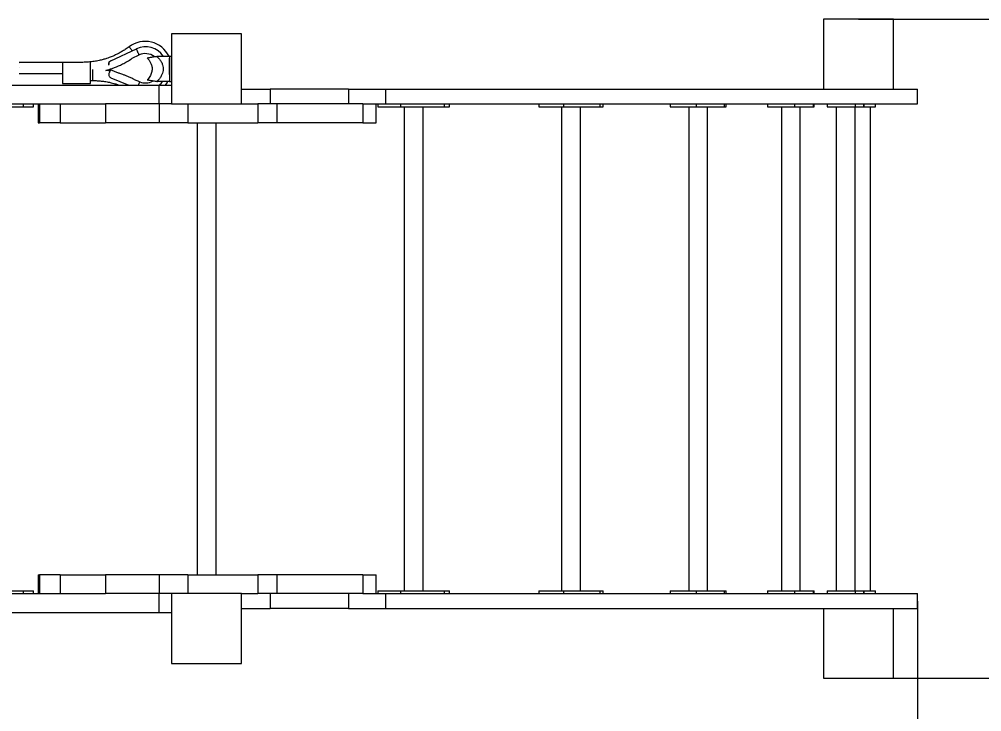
# Model space of a CAD drawing. Header units: millimetres. Extents: x -3404 to 5772, y -2831 to 1948.
# Drawn here: x 345 to 1721, y -542 to 448 of the extents above; entities that cross this region are included whole.
import ezdxf

# ---------------------------------------------------------------- set-up
doc = ezdxf.new("R2010")
doc.units = ezdxf.units.MM
doc.layers.add('DIKOM_РАЗМЕР_ОБЪЕКТА', color=7, linetype='Continuous')
doc.styles.add('style1', font='arial.ttf', dxfattribs={"width": 0.8})
doc.dimstyles.new('1-50', dxfattribs={"dimtxt": 300, "dimasz": 200, "dimexe": 100, "dimexo": 0, "dimgap": 100, "dimtad": 1, "dimtxsty": 'style1', "dimcen": 200, "dimclrd": 7, "dimclre": 7, "dimclrt": 7, "dimadec": 1, "dimazin": 2, "dimtfac": 1, "dimtmove": 0, "dimatfit": 2, "dimfxl": 0, "dimlwd": 25, "dimlwe": 18, "dimarcsym": 0})

# ---------------------------------------------------------------- blocks, each defined once
blk = doc.blocks.new('*D8')
at = {"layer": 'Defpoints', "color": 0, "transparency": 16777216}
for p in [(1544.9, 447.6), (2536.1, 447.6), (1544.9, -494.4)]:
    blk.add_point(p, dxfattribs=at)
at = {"layer": 'DIKOM_РАЗМЕР_ОБЪЕКТА', "color": 7, "lineweight": 18, "transparency": 16777216}
for p, q in [((1544.9, 447.6), (2636.1, 447.6)), ((1544.9, -494.4), (2636.1, -494.4))]:
    blk.add_line(p, q, dxfattribs=at)
at = {"layer": 'DIKOM_РАЗМЕР_ОБЪЕКТА', "color": 7, "lineweight": 25, "transparency": 16777216}
blk.add_line((2536.1, -294.4), (2536.1, 247.6), dxfattribs=at)
at = {"layer": 'DIKOM_РАЗМЕР_ОБЪЕКТА', "color": 7, "transparency": 16777216}
for points in [[(2502.8, 247.6), (2569.4, 247.6), (2536.1, 447.6)], [(2502.8, -294.4), (2569.4, -294.4), (2536.1, -494.4)]]:
    blk.add_solid(points, dxfattribs=at)
at = {"layer": 'DIKOM_РАЗМЕР_ОБЪЕКТА', "color": 7, "transparency": 16777216, "insert": (2282.9, -11.6), "char_height": 300, "attachment_point": 5, "rotation": 90, "style": 'style1'}
blk.add_mtext('940', dxfattribs=at)
blk = doc.blocks.new('*D10')
at = {"layer": 'Defpoints', "color": 0, "transparency": 16777216}
for p in [(-1904.3, -383.9), (1629.5, -383.9), (1629.5, -1182.5)]:
    blk.add_point(p, dxfattribs=at)
at = {"layer": 'DIKOM_РАЗМЕР_ОБЪЕКТА', "color": 7, "lineweight": 18, "transparency": 16777216}
for p, q in [((-1904.3, -383.9), (-1904.3, -1282.5)), ((1629.5, -383.9), (1629.5, -1282.5))]:
    blk.add_line(p, q, dxfattribs=at)
at = {"layer": 'DIKOM_РАЗМЕР_ОБЪЕКТА', "color": 7, "lineweight": 25, "transparency": 16777216}
blk.add_line((-1704.3, -1182.5), (1429.5, -1182.5), dxfattribs=at)
at = {"layer": 'DIKOM_РАЗМЕР_ОБЪЕКТА', "color": 7, "transparency": 16777216}
for points in [[(-1704.3, -1149.2), (-1704.3, -1215.8), (-1904.3, -1182.5)], [(1429.5, -1149.2), (1429.5, -1215.8), (1629.5, -1182.5)]]:
    blk.add_solid(points, dxfattribs=at)
at = {"layer": 'DIKOM_РАЗМЕР_ОБЪЕКТА', "color": 7, "transparency": 16777216, "insert": (-70.4, -929.2), "char_height": 300, "attachment_point": 5, "style": 'style1'}
blk.add_mtext('3500', dxfattribs=at)

msp = doc.modelspace()

# ---------------------------------------------------------------- linework, layer by layer
at = {"color": 7, "linetype": 'Continuous', "lineweight": 15}
for p, q in [((1494.898, 447.633), (1494.898, 347.633)), ((1594.898, 447.633), (1494.898, 447.633)), ((1594.898, 347.633), (1594.898, 447.633)), ((562.64, 426.633), (562.64, 326.633)), ((662.64, 426.633), (562.64, 426.633)), ((662.64, 326.633), (662.64, 426.633)), ((475.441, 388.391), (512.119, 405.567)), ((475.445, 388.372), (512.123, 405.548)), ((512.119, 405.567), (512.123, 405.548)), ((406.424, 386.016), (344.651, 386.016)), ((435.541, 386.05), (406.424, 386.05)), ((406.424, 386.05), (406.424, 356.05)), ((446.424, 356.05), (446.424, 385.998)), ((475.445, 388.372), (475.441, 388.391)), ((506.316, 391.999), (516.116, 396.588)), ((551.651, 394.633), (542.512, 394.633)), ((562.64, 394.633), (559.651, 394.633)), ((344.651, 384.395), (344.651, 384.189)), ((344.651, 379.322), (344.651, 379.211)), ((472.66, 382.881), (472.664, 382.86)), ((486.504, 370.659), (475.061, 375.344)), ((344.651, 370.016), (406.424, 370.016)), ((446.424, 360.016), (449.875, 360.016)), ((472.825, 367.702), (472.829, 367.682)), ((473.141, 370.703), (473.137, 370.726)), ((475.834, 364.05), (501.277, 353.633)), ((517.062, 358.148), (509.544, 361.226)), ((551.651, 358.633), (542.512, 358.633)), ((559.651, 358.633), (562.64, 358.633)), ((-819.203, 353.633), (544.483, 353.633)), ((406.424, 356.05), (446.424, 356.05)), ((544.483, 353.633), (544.483, 326.633)), ((544.483, 353.633), (562.64, 353.633)), ((662.64, 347.633), (703.632, 347.633)), ((703.632, 347.633), (703.632, 326.633)), ((815.73, 347.633), (703.632, 347.633)), ((815.73, 347.633), (815.73, 326.633)), ((815.73, 347.633), (868.38, 347.633)), ((868.38, 347.633), (868.38, 326.633)), ((868.38, 347.633), (1629.532, 347.633)), ((1629.532, 326.633), (1629.532, 347.633)), ((-819.203, 326.633), (468.017, 326.633)), ((272.861, 322.633), (350.152, 322.633)), ((350.152, 326.633), (350.152, 322.633)), ((350.152, 322.633), (364.991, 322.633)), ((364.991, 322.633), (364.991, 326.633)), ((371.734, 326.633), (371.734, 299.633)), ((373.825, 326.633), (373.825, 299.633)), ((403.164, 326.633), (403.164, 299.633)), ((461.471, 326.633), (468.017, 326.633)), ((468.017, 326.633), (468.017, 299.633)), ((544.702, 326.633), (468.017, 326.633)), ((544.702, 326.633), (544.702, 299.633)), ((562.64, 326.633), (544.702, 326.633)), ((562.64, 326.633), (662.64, 326.633)), ((585.875, 326.633), (585.875, 299.633)), ((662.64, 326.633), (685.86, 326.633)), ((685.86, 326.633), (685.86, 299.633)), ((713.217, 326.633), (685.86, 326.633)), ((713.217, 326.633), (713.217, 299.633)), ((836.264, 326.633), (713.217, 326.633)), ((836.264, 326.633), (836.264, 299.633)), ((836.264, 326.633), (846.002, 326.633)), ((846.002, 326.633), (868.38, 326.633)), ((855.261, 299.633), (855.261, 326.633)), ((857.437, 326.633), (857.437, 322.633)), ((857.437, 322.633), (889.952, 322.633)), ((868.38, 326.633), (1629.532, 326.633)), ((889.952, 326.633), (889.952, 322.633)), ((889.952, 322.633), (952.354, 322.633)), ((895.138, 322.633), (895.138, -369.367)), ((922.138, -369.367), (922.138, 322.633)), ((952.354, 326.633), (952.354, 322.633)), ((952.354, 322.633), (959.839, 322.633)), ((959.839, 322.633), (959.839, 326.633)), ((1087.771, 326.633), (1087.771, 322.633)), ((1087.771, 322.633), (1122.94, 322.633)), ((1120.342, 322.633), (1120.342, -369.367)), ((1122.94, 326.633), (1122.94, 322.633)), ((1122.94, 322.633), (1175.081, 322.633)), ((1147.342, -369.367), (1147.342, 322.633)), ((1175.081, 326.633), (1175.081, 322.633)), ((1175.081, 322.633), (1179.912, 322.633)), ((1179.912, 322.633), (1179.912, 326.633)), ((1275.7, 326.633), (1275.7, 322.633)), ((1275.7, 322.633), (1313.006, 322.633)), ((1302.252, 322.633), (1302.252, -369.367)), ((1313.006, 326.633), (1313.006, 322.633)), ((1313.006, 322.633), (1353.11, 322.633)), ((1329.252, -369.367), (1329.252, 322.633)), ((1353.11, 326.633), (1353.11, 322.633)), ((1353.11, 322.633), (1355.804, 322.633)), ((1355.804, 322.633), (1355.804, 326.633)), ((1414.824, 326.633), (1414.824, 322.633)), ((1414.824, 322.633), (1453.677, 322.633)), ((1434.675, 322.633), (1434.675, -369.367)), ((1453.677, 326.633), (1453.677, 322.633)), ((1453.677, 322.633), (1480.379, 322.633)), ((1461.675, -369.367), (1461.675, 322.633)), ((1480.379, 326.633), (1480.379, 322.633)), ((1480.379, 322.633), (1481.526, 322.633)), ((1481.526, 322.633), (1481.526, 326.633)), ((1500.406, 326.633), (1500.406, 322.633)), ((1500.406, 322.633), (1540.164, 322.633)), ((1513.101, 322.633), (1513.101, -369.367)), ((1540.101, -369.367), (1540.101, 322.633)), ((1540.164, 326.633), (1540.164, 322.633)), ((1540.164, 322.633), (1552.554, 322.633)), ((1552.554, 326.633), (1552.554, 322.633)), ((1552.554, 322.633), (1552.796, 322.633)), ((1552.796, 322.633), (1552.796, 326.633)), ((1552.796, 322.633), (1569.53, 322.633)), ((1562.133, -369.367), (1562.133, 322.633)), ((1569.53, 322.633), (1569.53, 326.633)), ((371.734, 299.633), (373.825, 299.633)), ((403.164, 299.633), (373.825, 299.633)), ((403.164, 299.633), (468.017, 299.633)), ((544.702, 299.633), (468.017, 299.633)), ((585.875, 299.633), (544.702, 299.633)), ((585.875, 299.633), (685.86, 299.633)), ((599.14, 299.633), (599.14, -346.367)), ((626.14, -346.367), (626.14, 299.633)), ((713.217, 299.633), (685.86, 299.633)), ((836.264, 299.633), (713.217, 299.633)), ((836.264, 299.633), (855.261, 299.633)), ((371.734, -346.367), (371.734, -373.367)), ((371.734, -346.367), (373.825, -346.367)), ((373.825, -346.367), (373.825, -373.367)), ((403.164, -346.367), (373.825, -346.367)), ((403.164, -346.367), (403.164, -373.367)), ((403.164, -346.367), (468.017, -346.367)), ((468.017, -346.367), (468.017, -373.367)), ((544.702, -346.367), (468.017, -346.367)), ((544.702, -346.367), (544.702, -373.367)), ((585.875, -346.367), (544.702, -346.367)), ((585.875, -346.367), (585.875, -373.367)), ((585.875, -346.367), (685.86, -346.367)), ((685.86, -346.367), (685.86, -373.367)), ((713.217, -346.367), (685.86, -346.367)), ((713.217, -346.367), (713.217, -373.367)), ((836.264, -346.367), (713.217, -346.367)), ((836.264, -346.367), (836.264, -373.367)), ((836.264, -346.367), (855.261, -346.367)), ((855.261, -373.367), (855.261, -346.367)), ((272.861, -369.367), (350.152, -369.367)), ((350.152, -369.367), (350.152, -373.367)), ((350.152, -369.367), (364.991, -369.367)), ((364.991, -373.367), (364.991, -369.367)), ((857.437, -369.367), (857.437, -373.367)), ((857.437, -369.367), (889.952, -369.367)), ((889.952, -369.367), (889.952, -373.367)), ((889.952, -369.367), (952.354, -369.367)), ((952.354, -369.367), (952.354, -373.367)), ((952.354, -369.367), (959.839, -369.367)), ((959.839, -373.367), (959.839, -369.367)), ((1087.771, -369.367), (1087.771, -373.367)), ((1087.771, -369.367), (1122.94, -369.367)), ((1122.94, -369.367), (1122.94, -373.367)), ((1122.94, -369.367), (1175.081, -369.367)), ((1175.081, -369.367), (1175.081, -373.367)), ((1175.081, -369.367), (1179.912, -369.367)), ((1179.912, -373.367), (1179.912, -369.367)), ((1275.7, -369.367), (1275.7, -373.367)), ((1275.7, -369.367), (1313.006, -369.367)), ((1313.006, -369.367), (1313.006, -373.367)), ((1313.006, -369.367), (1353.11, -369.367)), ((1353.11, -369.367), (1353.11, -373.367)), ((1353.11, -369.367), (1355.804, -369.367)), ((1355.804, -373.367), (1355.804, -369.367)), ((1414.824, -369.367), (1414.824, -373.367)), ((1414.824, -369.367), (1453.677, -369.367)), ((1453.677, -369.367), (1453.677, -373.367)), ((1453.677, -369.367), (1480.379, -369.367)), ((1480.379, -369.367), (1480.379, -373.367)), ((1480.379, -369.367), (1481.526, -369.367)), ((1481.526, -373.367), (1481.526, -369.367)), ((1500.406, -369.367), (1500.406, -373.367)), ((1500.406, -369.367), (1540.164, -369.367)), ((1540.164, -369.367), (1540.164, -373.367)), ((1540.164, -369.367), (1552.554, -369.367)), ((1552.554, -369.367), (1552.554, -373.367)), ((1552.554, -369.367), (1552.796, -369.367)), ((1552.796, -373.367), (1552.796, -369.367)), ((1552.796, -369.367), (1569.53, -369.367)), ((1569.53, -373.367), (1569.53, -369.367)), ((-819.203, -373.367), (468.017, -373.367)), ((461.471, -373.367), (468.017, -373.367)), ((544.702, -373.367), (468.017, -373.367)), ((544.483, -373.367), (544.483, -400.367)), ((562.64, -373.367), (544.702, -373.367)), ((662.64, -373.367), (562.64, -373.367)), ((562.64, -373.367), (562.64, -473.367)), ((662.64, -373.367), (685.86, -373.367)), ((662.64, -473.367), (662.64, -373.367)), ((713.217, -373.367), (685.86, -373.367)), ((703.632, -373.367), (703.632, -394.367)), ((836.264, -373.367), (713.217, -373.367)), ((815.73, -373.367), (815.73, -394.367)), ((836.264, -373.367), (846.002, -373.367)), ((846.002, -373.367), (868.38, -373.367)), ((868.38, -373.367), (868.38, -394.367)), ((868.38, -373.367), (1629.532, -373.367)), ((1629.532, -394.367), (1629.532, -373.367)), ((662.64, -394.367), (703.632, -394.367)), ((815.73, -394.367), (703.632, -394.367)), ((815.73, -394.367), (868.38, -394.367)), ((868.38, -394.367), (1629.532, -394.367)), ((1494.898, -394.367), (1494.898, -494.367)), ((1594.898, -494.367), (1594.898, -394.367)), ((-819.203, -400.367), (544.483, -400.367)), ((544.483, -400.367), (562.64, -400.367)), ((562.64, -473.367), (662.64, -473.367)), ((1494.898, -494.367), (1594.898, -494.367))]:
    msp.add_line(p, q, dxfattribs=at)
at = {"color": 8, "linetype": 'Continuous', "lineweight": 15}
for p, q in [((486.491, 370.663), (475.062, 375.342)), ((517.063, 358.146), (509.555, 361.22))]:
    msp.add_line(p, q, dxfattribs=at)
at = {"color": 7, "linetype": 'Continuous', "lineweight": 15, "flags": 128}
for points in [[(516.116, 396.59), (516.046, 396.728), (515.824, 397.213), (515.458, 398.026), (514.963, 399.135), (514.357, 400.497), (513.663, 402.062), (512.909, 403.767), (512.123, 405.548)], [(553.854, 353.633), (556.066, 356.552), (557.344, 358.551)]]:
    msp.add_lwpolyline(points, dxfattribs=at)
at = {"color": 7, "linetype": 'Continuous', "lineweight": 15}
for centre, radius, start, end in [((524.708, 378.016), 38, 26.056582, 126.872506), ((525.059, 377.398), 30.999, 33.777976, 114.672724), ((525.063, 377.379), 30.999, 33.819588, 114.672702), ((525.024, 377.57), 21.003, 52.819295, 115.094552), ((542.512, 364.633), 30, 90, 92.098847), ((525.021, 377.583), 21.003, 247.735182, 299.461269), ((542.512, 388.633), 30, 267.937836, 270), ((525.067, 377.387), 30.991, 309.961035, 322.760613)]:
    msp.add_arc(centre, radius, start, end, dxfattribs=at)
at = {"color": 8, "linetype": 'Continuous', "lineweight": 15}
msp.add_arc((419.522, 395.854), 104.576, 336.188073, 338.864065, dxfattribs=at)
at = {"color": 7, "linetype": 'Continuous', "lineweight": 15}
for points, knots in [([(501.909, 408.416), (500.076, 407.091), (496.607, 404.582), (491.448, 401.4), (486.782, 398.816), (482.653, 396.768), (479.113, 395.175), (476.085, 393.926), (472.961, 392.732), (469.192, 391.424), (464.321, 389.954), (458.417, 388.487), (451.459, 387.198), (443.717, 386.245), (438.284, 386.116), (435.541, 386.05)], [0, 0, 0, 0, 0.09521716, 0.18025622, 0.25511628, 0.31979669, 0.37429613, 0.41861493, 0.45770579, 0.51516758, 0.5865799, 0.67194126, 0.77125003, 0.88450423, 1, 1, 1, 1]), ([(468.623, 374.594), (469.566, 374.859), (471.773, 375.478), (475.474, 376.657), (479.976, 378.25), (485.183, 380.339), (491.051, 383.009), (497.487, 386.406), (502.684, 389.429), (505.604, 391.495), (506.316, 391.999)], [0, 0, 0, 0, 0.0704289, 0.16489066, 0.27935863, 0.41383094, 0.56830543, 0.7427804, 0.93725443, 1, 1, 1, 1]), ([(475.441, 388.391), (474.957, 388.104), (473.989, 387.529), (473, 386.124), (472.606, 384.801), (472.523, 383.688), (472.648, 383.172), (472.715, 382.891)], [0, 0, 0, 0, 0.24724209, 0.49456788, 0.73855919, 0.85788617, 1, 1, 1, 1]), ([(472.985, 381.853), (472.82, 382.323), (472.61, 382.919), (472.537, 384.091), (472.687, 385.286), (473.39, 386.742), (474.376, 387.79), (475.149, 388.211), (475.445, 388.372)], [0, 0, 0, 0, 0.21081054, 0.26695377, 0.46739795, 0.66767935, 0.87227968, 1, 1, 1, 1]), ([(527.584, 392.425), (527.841, 392.155), (529.088, 390.846), (531.021, 388.183), (533.181, 384.334), (534.326, 380.737), (534.713, 377.679), (534.694, 375.248), (534.317, 372.708), (533.536, 370.063), (532.309, 367.311), (530.569, 364.473), (528.956, 362.286), (527.847, 361.121), (527.588, 360.849)], [0, 0, 0, 0, 0.03155036, 0.15322428, 0.27747505, 0.40428902, 0.46977746, 0.53772992, 0.60941955, 0.68641947, 0.77054752, 0.86376445, 0.9681166, 1, 1, 1, 1]), ([(527.634, 392.472), (527.643, 392.474), (527.688, 392.482), (528.15, 392.563), (529.065, 392.724), (530.489, 392.975), (532.245, 393.285), (534.18, 393.626), (535.832, 393.917), (536.921, 394.11), (537.303, 394.177)], [0, 0, 0, 0, 0.03585067, 0.18488173, 0.33734292, 0.50263715, 0.67377186, 0.80013354, 0.92992493, 1, 1, 1, 1]), ([(537.303, 394.177), (537.959, 394.282), (539.293, 394.495), (540.699, 394.573), (541.413, 394.612)], [0, 0, 0, 0, 0.49167406, 1, 1, 1, 1]), ([(541.413, 394.633), (542.678, 393.324), (545.075, 390.845), (547.871, 386.77), (549.765, 382.687), (550.704, 378.563), (550.672, 374.452), (549.691, 370.384), (547.797, 366.377), (545.032, 362.376), (542.675, 359.938), (541.432, 358.652)], [0, 0, 0, 0, 0.13141216, 0.24895212, 0.35552893, 0.45501381, 0.55213408, 0.65012516, 0.75516041, 0.87087363, 1, 1, 1, 1]), ([(559.651, 394.633), (559.645, 394.633), (559.615, 394.633), (559.086, 394.633), (557.57, 394.633), (555.382, 394.633), (553.281, 394.633), (552.018, 394.633), (551.651, 394.633)], [0, 0, 0, 0, 0.05412663, 0.26833088, 0.48252787, 0.69728007, 0.91198184, 1, 1, 1, 1]), ([(559.651, 394.633), (559.65, 393.435), (559.649, 391.169), (559.649, 387.779), (559.65, 384.246), (559.65, 380.727), (559.651, 378.222), (559.651, 377.125)], [0, 0, 0, 0, 0.22025211, 0.4165181, 0.59200108, 0.82119307, 1, 1, 1, 1]), ([(559.65, 368.655), (559.65, 368.655), (559.65, 368.655), (559.65, 368.667), (559.65, 368.694), (559.65, 368.807), (559.65, 369.112), (559.65, 369.987), (559.65, 371.692), (559.651, 374.445), (559.651, 378.156), (559.651, 382.817), (559.651, 387.49), (559.651, 390.584), (559.651, 391.826)], [0, 0, 0, 0, 0.00043653, 0.00214861, 0.00425567, 0.00685833, 0.02291306, 0.04865148, 0.12951263, 0.2491977, 0.40731421, 0.60418516, 0.84104596, 1, 1, 1, 1]), ([(559.651, 394.633), (559.651, 394.592), (559.651, 394.389), (559.65, 393.467), (559.651, 391.702), (559.651, 388.944), (559.651, 386.117), (559.651, 382.993), (559.651, 379.718), (559.651, 376.325), (559.651, 372.971), (559.651, 369.692), (559.651, 366.636), (559.651, 363.848), (559.651, 360.949), (559.651, 359.504), (559.651, 358.633)], [0, 0, 0, 0, 0.00618811, 0.0309493, 0.13057444, 0.20483679, 0.28125337, 0.35551636, 0.43193252, 0.50619556, 0.58261085, 0.65687442, 0.73329084, 0.80755367, 0.88396947, 1, 1, 1, 1]), ([(474.274, 373.64), (473.588, 373.783), (471.717, 374.175), (469.822, 374.431), (468.623, 374.594)], [0, 0, 0, 0, 0.36676602, 1, 1, 1, 1]), ([(474.662, 374.426), (474.626, 374.314), (474.552, 374.089), (473.981, 372.707), (473.404, 371.354), (473.137, 370.726)], [0, 0, 0, 0, 0.3490609, 0.69812096, 1, 1, 1, 1]), ([(475.062, 375.342), (475.022, 375.217), (474.94, 374.968), (474.262, 373.329), (473.523, 371.596), (473.141, 370.703)], [0, 0, 0, 0, 0.32643127, 0.65286984, 1, 1, 1, 1]), ([(474.25, 373.645), (474.456, 374.095), (474.938, 375.15), (475.017, 375.272), (475.062, 375.342)], [0, 0, 0, 0, 0.42631386, 1, 1, 1, 1]), ([(474.274, 373.64), (474.357, 373.821), (474.616, 374.381), (474.643, 374.408), (474.662, 374.426)], [0, 0, 0, 0, 0.32372563, 1, 1, 1, 1]), ([(449.875, 360.016), (451.998, 359.982), (455.976, 359.917), (461.524, 359.446), (466.25, 358.842), (470.158, 358.184), (473.351, 357.541), (476.566, 356.809), (480.426, 355.793), (484.082, 354.724), (486.373, 353.875), (487.025, 353.633)], [0, 0, 0, 0, 0.16807719, 0.31499643, 0.44075814, 0.54535727, 0.62879611, 0.69866161, 0.80647807, 0.94494569, 1, 1, 1, 1]), ([(473.137, 370.726), (472.982, 370.263), (472.759, 369.595), (472.689, 368.534), (472.813, 368.002), (472.881, 367.712)], [0, 0, 0, 0, 0.50550407, 0.72960703, 1, 1, 1, 1]), ([(473.141, 370.703), (472.978, 370.223), (472.749, 369.548), (472.704, 368.275), (472.927, 367.001), (473.701, 365.576), (474.737, 364.578), (475.53, 364.197), (475.834, 364.05)], [0, 0, 0, 0, 0.20650159, 0.29070166, 0.48465449, 0.67844493, 0.87642424, 1, 1, 1, 1]), ([(509.544, 361.226), (509.098, 361.471), (507.01, 362.617), (503.36, 364.334), (498.828, 366.318), (494.848, 367.877), (491.456, 369.088), (488.743, 369.985), (487.156, 370.463), (486.504, 370.659)], [0, 0, 0, 0, 0.06117128, 0.286529, 0.48489971, 0.65628126, 0.80067565, 0.91807922, 1, 1, 1, 1]), ([(537.303, 359.088), (536.651, 359.203), (535.331, 359.436), (532.967, 359.853), (530.908, 360.216), (529.321, 360.496), (528.35, 360.667), (527.769, 360.769), (527.68, 360.785), (527.65, 360.79)], [0, 0, 0, 0, 0.12011459, 0.24361014, 0.48560431, 0.62502083, 0.76765294, 0.92395562, 1, 1, 1, 1]), ([(541.432, 358.652), (540.738, 358.69), (539.326, 358.766), (537.984, 358.98), (537.303, 359.088)], [0, 0, 0, 0, 0.49215203, 1, 1, 1, 1]), ([(559.651, 358.633), (559.645, 358.633), (559.615, 358.633), (559.086, 358.633), (557.57, 358.633), (555.382, 358.633), (553.281, 358.633), (552.018, 358.633), (551.651, 358.633)], [0, 0, 0, 0, 0.05412663, 0.26833088, 0.48252787, 0.69728007, 0.91198184, 1, 1, 1, 1])]:
    msp.add_open_spline(points, degree=3, knots=knots, dxfattribs=at)
at = {"color": 8, "linetype": 'Continuous', "lineweight": 15}
for points, knots in [([(506.144, 402.769), (505.71, 403.347), (504.65, 404.76), (503.238, 406.644), (502.124, 408.129), (501.98, 408.32), (501.909, 408.416)], [0, 0, 0, 0, 0.18757644, 0.45838338, 0.72919118, 1, 1, 1, 1]), ([(449.875, 360.016), (449.875, 360.137), (449.875, 360.377), (449.875, 362.227), (449.875, 364.871), (449.875, 368.016), (449.875, 371.161), (449.875, 373.806), (449.875, 375.656), (449.875, 375.896), (449.875, 376.016)], [0, 0, 0, 0, 0.12500038, 0.25, 0.37499962, 0.5, 0.62500038, 0.75, 0.87499962, 1, 1, 1, 1])]:
    msp.add_open_spline(points, degree=3, knots=knots, dxfattribs=at)

# ---------------------------------------------------------------- dimensions: what is measured, and where the dimension line sits
at = {"layer": 'DIKOM_РАЗМЕР_ОБЪЕКТА'}
dim = msp.add_linear_dim(base=(2536.095, 447.633), p1=(1544.898, -494.367), p2=(1544.898, 447.633), angle=90, text='940', dimstyle='1-50', dxfattribs=at)
dim.commit()
dim.dimension.update_dxf_attribs({"geometry": '*D8', "text_midpoint": (2536.095, -11.626), "dimtype": 160})
dim = msp.add_linear_dim(base=(1629.532, -1182.49), p1=(-1904.251, -383.867), p2=(1629.532, -383.867), text='3500', dimstyle='1-50', dxfattribs=at)
dim.commit()
dim.dimension.update_dxf_attribs({"geometry": '*D10', "text_midpoint": (-70.38, -1182.49), "dimtype": 160})

doc.saveas('drawing.dxf')
